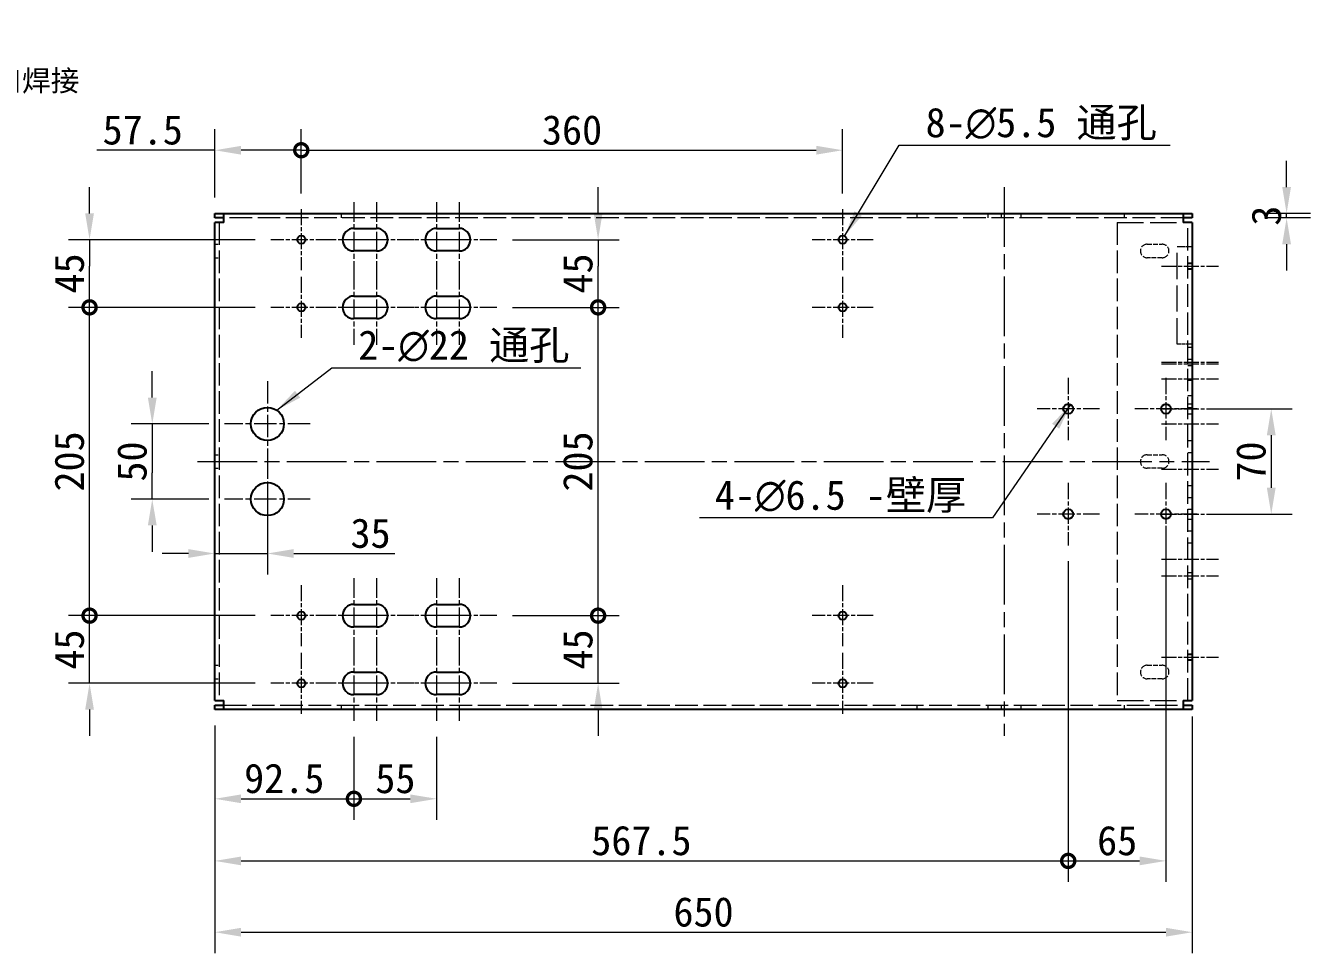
# Model space of a CAD drawing. Header units: millimetres. Extents: x 42 to 2902, y 38 to 2041.
# Drawn here: x 804 to 1660, y 849 to 1466 of the extents above; entities that cross this region are included whole.
import ezdxf

# ---------------------------------------------------------------- set-up
doc = ezdxf.new("R2010")
doc.units = ezdxf.units.MM
doc.header["$LTSCALE"] = 7
doc.linetypes.add('CHAIN', pattern=[0.3543, 0.2362, -0.0295, 0.0591, -0.0295])
doc.linetypes.add('DASHED', pattern=[0.2067, 0.1654, -0.0413])
for name, color, linetype, lineweight, true_color in [('中心标记 (ISO)', 1, 'CHAIN', 18, 0xff0000), ('中心线 (ISO)', 1, 'CHAIN', 18, 0xff0000), ('尺寸 (ISO)', 7, 'Continuous', 18, 0x008000), ('符号 (ISO)', 7, 'Continuous', 18, 0x008000), ('隐藏 (ISO)', 5, 'DASHED', 18, 0x0000ff)]:
    doc.layers.add(name, color=color, linetype=linetype, lineweight=lineweight, true_color=true_color)
doc.layers.add('可见 (ISO)', color=7, linetype='Continuous', lineweight=25)
doc.styles.add('最新国标', font='simfang.ttf')
doc.styles.add('注释文本 (ISO)', font='simfang.ttf')
doc.dimstyles.new('默认 (GB)', dxfattribs={"dimscale": 7, "dimtxt": 2.8, "dimasz": 2.5, "dimexe": 2, "dimexo": 1.5, "dimgap": 0.5, "dimtad": 1, "dimtoh": 1, "dimdsep": 46, "dimtxsty": '最新国标', "dimcen": 0.09, "dimdle": 10, "dimclrd": 256, "dimclre": 256, "dimclrt": 256, "dimaunit": 1, "dimadec": 3, "dimazin": 2, "dimtfac": 0.535714, "dimtmove": 0, "dimatfit": 3, "dimfxl": 0, "dimtolj": 1, "dimtzin": 0, "dimlwd": -1, "dimlwe": -1, "dimarcsym": 0})
doc.dimstyles.new('默认 (GB)$7', dxfattribs={"dimscale": 7, "dimtxt": 2.8, "dimasz": 2.5, "dimexe": 2, "dimexo": 1.5, "dimgap": 0.5, "dimtad": 1, "dimtoh": 1, "dimdsep": 46, "dimtxsty": '最新国标', "dimcen": 0.09, "dimdle": 10, "dimclrd": 256, "dimclre": 256, "dimclrt": 256, "dimaunit": 1, "dimadec": 3, "dimazin": 2, "dimtfac": 0.535714, "dimtmove": 0, "dimatfit": 3, "dimfxl": 0, "dimtolj": 1, "dimtzin": 0, "dimlwd": -1, "dimlwe": -1, "dimarcsym": 0})

# ---------------------------------------------------------------- blocks, each defined once
blk = doc.blocks.new('*D33')
at = {"layer": 'Defpoints', "color": 0, "transparency": 16777216}
for p in [(936.56, 1201.42), (888.48, 1151.42), (936.56, 1151.42)]:
    blk.add_point(p, dxfattribs=at)
at = {"layer": '尺寸 (ISO)', "color": 116, "true_color": 0x00803f, "transparency": 16777216}
for p, q in [((888.48, 1218.92), (888.48, 1236.42)), ((926.06, 1201.42), (874.48, 1201.42)), ((888.48, 1201.42), (888.48, 1183.92)), ((888.48, 1183.92), (888.48, 1168.92)), ((888.48, 1151.42), (888.48, 1168.92)), ((926.06, 1151.42), (874.48, 1151.42)), ((888.48, 1133.92), (888.48, 1116.42))]:
    blk.add_line(p, q, dxfattribs=at)
for points in [[(885.57, 1218.92), (891.4, 1218.92), (888.48, 1201.42)], [(885.57, 1133.92), (891.4, 1133.92), (888.48, 1151.42)]]:
    blk.add_solid(points, dxfattribs=at)
at = {"layer": '尺寸 (ISO)', "transparency": 16777216, "insert": (875.07, 1176.42), "char_height": 19.6, "attachment_point": 5, "rotation": 90, "style": '最新国标'}
blk.add_mtext('\\A1;50', dxfattribs=at)
blk = doc.blocks.new('_DotSmall')
at = {"color": 0, "linetype": 'ByBlock', "const_width": 0.5}
blk.add_lwpolyline([(-0.0625, 0, 1), (0.0625, 0, 1)], format="xyb", close=True, dxfattribs=at)
blk = doc.blocks.new('*D34')
at = {"layer": 'Defpoints', "color": 0, "transparency": 16777216}
for p in [(846.79, 1073.92), (967.31, 1073.92), (967.31, 1028.92)]:
    blk.add_point(p, dxfattribs=at)
at = {"layer": '尺寸 (ISO)', "color": 116, "true_color": 0x00803f, "transparency": 16777216}
for p, q in [((956.81, 1073.92), (832.79, 1073.92)), ((846.79, 1046.42), (846.79, 1073.92)), ((846.79, 1028.92), (846.79, 1046.42)), ((956.81, 1028.92), (832.79, 1028.92)), ((846.79, 1011.42), (846.79, 993.92))]:
    blk.add_line(p, q, dxfattribs=at)
blk.add_solid([(843.87, 1011.42), (849.71, 1011.42), (846.79, 1028.92)], dxfattribs=at)
at = {"layer": '尺寸 (ISO)', "color": 116, "true_color": 0x00803f, "transparency": 16777216, "xscale": 17.5, "yscale": 17.5, "zscale": 17.5, "rotation": 270}
blk.add_blockref('_DotSmall', (846.79, 1073.92), dxfattribs=at)
at = {"layer": '尺寸 (ISO)', "transparency": 16777216, "insert": (833.38, 1051.35), "char_height": 19.6, "attachment_point": 5, "rotation": 90, "style": '最新国标'}
blk.add_mtext('\\A1;45', dxfattribs=at)
blk = doc.blocks.new('*D35')
at = {"layer": 'Defpoints', "color": 0, "transparency": 16777216}
for p in [(846.79, 1323.92), (967.31, 1323.92), (967.31, 1278.92)]:
    blk.add_point(p, dxfattribs=at)
at = {"layer": '尺寸 (ISO)', "color": 116, "true_color": 0x00803f, "transparency": 16777216}
for p, q in [((846.79, 1341.42), (846.79, 1358.92)), ((956.81, 1323.92), (832.79, 1323.92)), ((846.79, 1323.92), (846.79, 1306.42)), ((846.79, 1278.92), (846.79, 1306.42)), ((956.81, 1278.92), (832.79, 1278.92))]:
    blk.add_line(p, q, dxfattribs=at)
blk.add_solid([(843.87, 1341.42), (849.71, 1341.42), (846.79, 1323.92)], dxfattribs=at)
at = {"layer": '尺寸 (ISO)', "color": 116, "true_color": 0x00803f, "transparency": 16777216, "xscale": 17.5, "yscale": 17.5, "zscale": 17.5, "rotation": 90}
blk.add_blockref('_DotSmall', (846.79, 1278.92), dxfattribs=at)
at = {"layer": '尺寸 (ISO)', "transparency": 16777216, "insert": (833.38, 1301.49), "char_height": 19.6, "attachment_point": 5, "rotation": 90, "style": '最新国标'}
blk.add_mtext('\\A1;45', dxfattribs=at)
blk = doc.blocks.new('*D36')
at = {"layer": 'Defpoints', "color": 0, "transparency": 16777216}
for p in [(846.79, 1278.92), (967.31, 1278.92), (967.31, 1073.92)]:
    blk.add_point(p, dxfattribs=at)
at = {"layer": '尺寸 (ISO)', "color": 116, "true_color": 0x00803f, "transparency": 16777216}
for p, q in [((956.81, 1278.92), (832.79, 1278.92)), ((846.79, 1073.92), (846.79, 1278.92)), ((956.81, 1073.92), (832.79, 1073.92))]:
    blk.add_line(p, q, dxfattribs=at)
at = {"layer": '尺寸 (ISO)', "color": 116, "true_color": 0x00803f, "transparency": 16777216, "xscale": 17.5, "yscale": 17.5, "zscale": 17.5}
for p, rotation in [((846.79, 1278.92), 90), ((846.79, 1073.92), 270)]:
    blk.add_blockref('_DotSmall', p, dxfattribs=dict(at, rotation=rotation))
at = {"layer": '尺寸 (ISO)', "transparency": 16777216, "insert": (833.38, 1176.49), "char_height": 19.6, "attachment_point": 5, "rotation": 90, "style": '最新国标'}
blk.add_mtext('\\A1;205', dxfattribs=at)
blk = doc.blocks.new('*D37')
at = {"layer": 'Defpoints', "color": 0, "transparency": 16777216}
for p in [(1583.31, 1211.42), (1583.31, 1141.42), (1632.56, 1141.42)]:
    blk.add_point(p, dxfattribs=at)
at = {"layer": '尺寸 (ISO)', "color": 116, "true_color": 0x00803f, "transparency": 16777216}
for p, q in [((1593.81, 1211.42), (1646.56, 1211.42)), ((1632.56, 1193.92), (1632.56, 1158.92)), ((1593.81, 1141.42), (1646.56, 1141.42))]:
    blk.add_line(p, q, dxfattribs=at)
for points in [[(1629.64, 1193.92), (1635.48, 1193.92), (1632.56, 1211.42)], [(1629.64, 1158.92), (1635.48, 1158.92), (1632.56, 1141.42)]]:
    blk.add_solid(points, dxfattribs=at)
at = {"layer": '尺寸 (ISO)', "transparency": 16777216, "insert": (1619.15, 1176.42), "char_height": 19.6, "attachment_point": 5, "rotation": 90, "style": '最新国标'}
blk.add_mtext('\\A1;70', dxfattribs=at)
blk = doc.blocks.new('*D38')
at = {"layer": 'Defpoints', "color": 0, "transparency": 16777216}
for p in [(987.56, 1383.4), (987.56, 1344.17), (930.06, 1341.42)]:
    blk.add_point(p, dxfattribs=at)
at = {"layer": '尺寸 (ISO)', "color": 116, "true_color": 0x00803f, "transparency": 16777216}
for p, q in [((930.06, 1351.92), (930.06, 1397.4)), ((987.56, 1354.67), (987.56, 1397.4)), ((930.06, 1383.4), (851.69, 1383.4)), ((987.56, 1383.4), (947.56, 1383.4))]:
    blk.add_line(p, q, dxfattribs=at)
blk.add_solid([(947.56, 1386.32), (947.56, 1380.48), (930.06, 1383.4)], dxfattribs=at)
at = {"layer": '尺寸 (ISO)', "color": 116, "true_color": 0x00803f, "transparency": 16777216, "xscale": 17.5, "yscale": 17.5, "zscale": 17.5}
blk.add_blockref('_DotSmall', (987.56, 1383.4), dxfattribs=at)
at = {"layer": '尺寸 (ISO)', "transparency": 16777216, "insert": (882.12, 1396.87), "char_height": 19.6, "attachment_point": 5, "style": '最新国标'}
blk.add_mtext('\\A1;57.5', dxfattribs=at)
blk = doc.blocks.new('*D39')
at = {"layer": 'Defpoints', "color": 0, "transparency": 16777216}
for p in [(1347.56, 1383.4), (987.56, 1344.17), (1347.56, 1344.17)]:
    blk.add_point(p, dxfattribs=at)
at = {"layer": '尺寸 (ISO)', "color": 116, "true_color": 0x00803f, "transparency": 16777216}
for p, q in [((987.56, 1354.67), (987.56, 1397.4)), ((1347.56, 1354.67), (1347.56, 1397.4)), ((987.56, 1383.4), (1330.06, 1383.4))]:
    blk.add_line(p, q, dxfattribs=at)
blk.add_solid([(1330.06, 1386.32), (1330.06, 1380.48), (1347.56, 1383.4)], dxfattribs=at)
at = {"layer": '尺寸 (ISO)', "color": 116, "true_color": 0x00803f, "transparency": 16777216, "xscale": 17.5, "yscale": 17.5, "zscale": 17.5, "rotation": 180}
blk.add_blockref('_DotSmall', (987.56, 1383.4), dxfattribs=at)
at = {"layer": '尺寸 (ISO)', "transparency": 16777216, "insert": (1167.63, 1396.81), "char_height": 19.6, "attachment_point": 5, "style": '最新国标'}
blk.add_mtext('\\A1;360', dxfattribs=at)
blk = doc.blocks.new('*D40')
at = {"layer": 'Defpoints', "color": 0, "transparency": 16777216}
for p in [(930.06, 1245.53), (965.06, 1172.92), (965.06, 1115.25)]:
    blk.add_point(p, dxfattribs=at)
at = {"layer": '尺寸 (ISO)', "color": 116, "true_color": 0x00803f, "transparency": 16777216}
for p, q in [((965.06, 1162.42), (965.06, 1101.25)), ((912.56, 1115.25), (895.06, 1115.25)), ((930.06, 1115.25), (965.06, 1115.25)), ((982.56, 1115.25), (1049.73, 1115.25))]:
    blk.add_line(p, q, dxfattribs=at)
for points in [[(912.56, 1118.17), (912.56, 1112.33), (930.06, 1115.25)], [(982.56, 1118.17), (982.56, 1112.33), (965.06, 1115.25)]]:
    blk.add_solid(points, dxfattribs=at)
at = {"layer": '尺寸 (ISO)', "transparency": 16777216, "insert": (1033.63, 1128.66), "char_height": 19.6, "attachment_point": 5, "style": '最新国标'}
blk.add_mtext('\\A1;35', dxfattribs=at)
blk = doc.blocks.new('*D41')
at = {"layer": 'Defpoints', "color": 0, "transparency": 16777216}
for p in [(1117.56, 1073.92), (1184.95, 1073.92), (1117.56, 1028.92)]:
    blk.add_point(p, dxfattribs=at)
at = {"layer": '尺寸 (ISO)', "color": 116, "true_color": 0x00803f, "transparency": 16777216}
for p, q in [((1128.06, 1073.92), (1198.95, 1073.92)), ((1184.95, 1046.42), (1184.95, 1073.92)), ((1184.95, 1028.92), (1184.95, 1046.42)), ((1128.06, 1028.92), (1198.95, 1028.92)), ((1184.95, 1011.42), (1184.95, 993.92))]:
    blk.add_line(p, q, dxfattribs=at)
blk.add_solid([(1182.03, 1011.42), (1187.87, 1011.42), (1184.95, 1028.92)], dxfattribs=at)
at = {"layer": '尺寸 (ISO)', "color": 116, "true_color": 0x00803f, "transparency": 16777216, "xscale": 17.5, "yscale": 17.5, "zscale": 17.5, "rotation": 270}
blk.add_blockref('_DotSmall', (1184.95, 1073.92), dxfattribs=at)
at = {"layer": '尺寸 (ISO)', "transparency": 16777216, "insert": (1171.54, 1051.42), "char_height": 19.6, "attachment_point": 5, "rotation": 90, "style": '最新国标'}
blk.add_mtext('\\A1;45', dxfattribs=at)
blk = doc.blocks.new('*D42')
at = {"layer": 'Defpoints', "color": 0, "transparency": 16777216}
for p in [(1117.56, 1323.92), (1184.95, 1323.92), (1117.56, 1278.92)]:
    blk.add_point(p, dxfattribs=at)
at = {"layer": '尺寸 (ISO)', "color": 116, "true_color": 0x00803f, "transparency": 16777216}
for p, q in [((1184.95, 1341.42), (1184.95, 1358.92)), ((1128.06, 1323.92), (1198.95, 1323.92)), ((1184.95, 1323.92), (1184.95, 1306.42)), ((1184.95, 1278.92), (1184.95, 1306.42)), ((1128.06, 1278.92), (1198.95, 1278.92))]:
    blk.add_line(p, q, dxfattribs=at)
blk.add_solid([(1182.03, 1341.42), (1187.87, 1341.42), (1184.95, 1323.92)], dxfattribs=at)
at = {"layer": '尺寸 (ISO)', "color": 116, "true_color": 0x00803f, "transparency": 16777216, "xscale": 17.5, "yscale": 17.5, "zscale": 17.5, "rotation": 90}
blk.add_blockref('_DotSmall', (1184.95, 1278.92), dxfattribs=at)
at = {"layer": '尺寸 (ISO)', "transparency": 16777216, "insert": (1171.54, 1301.42), "char_height": 19.6, "attachment_point": 5, "rotation": 90, "style": '最新国标'}
blk.add_mtext('\\A1;45', dxfattribs=at)
blk = doc.blocks.new('*D43')
at = {"layer": 'Defpoints', "color": 0, "transparency": 16777216}
for p in [(1117.56, 1278.92), (1184.95, 1278.92), (1117.56, 1073.92)]:
    blk.add_point(p, dxfattribs=at)
at = {"layer": '尺寸 (ISO)', "color": 116, "true_color": 0x00803f, "transparency": 16777216}
for p, q in [((1128.06, 1278.92), (1198.95, 1278.92)), ((1184.95, 1073.92), (1184.95, 1278.92)), ((1128.06, 1073.92), (1198.95, 1073.92))]:
    blk.add_line(p, q, dxfattribs=at)
at = {"layer": '尺寸 (ISO)', "color": 116, "true_color": 0x00803f, "transparency": 16777216, "xscale": 17.5, "yscale": 17.5, "zscale": 17.5}
for p, rotation in [((1184.95, 1278.92), 90), ((1184.95, 1073.92), 270)]:
    blk.add_blockref('_DotSmall', p, dxfattribs=dict(at, rotation=rotation))
at = {"layer": '尺寸 (ISO)', "transparency": 16777216, "insert": (1171.54, 1176.42), "char_height": 19.6, "attachment_point": 5, "rotation": 90, "style": '最新国标'}
blk.add_mtext('\\A1;205', dxfattribs=at)
blk = doc.blocks.new('*D44')
at = {"layer": 'Defpoints', "color": 0, "transparency": 16777216}
for p in [(930.06, 1011.42), (1022.56, 1003.92), (1022.56, 952.14)]:
    blk.add_point(p, dxfattribs=at)
at = {"layer": '尺寸 (ISO)', "color": 116, "true_color": 0x00803f, "transparency": 16777216}
for p, q in [((930.06, 1000.92), (930.06, 938.14)), ((1022.56, 993.42), (1022.56, 938.14)), ((947.56, 952.14), (1022.56, 952.14))]:
    blk.add_line(p, q, dxfattribs=at)
blk.add_solid([(947.56, 955.05), (947.56, 949.22), (930.06, 952.14)], dxfattribs=at)
at = {"layer": '尺寸 (ISO)', "color": 116, "true_color": 0x00803f, "transparency": 16777216, "xscale": 17.5, "yscale": 17.5, "zscale": 17.5}
blk.add_blockref('_DotSmall', (1022.56, 952.14), dxfattribs=at)
at = {"layer": '尺寸 (ISO)', "transparency": 16777216, "insert": (976.24, 965.6), "char_height": 19.6, "attachment_point": 5, "style": '最新国标'}
blk.add_mtext('\\A1;92.5', dxfattribs=at)
blk = doc.blocks.new('*D45')
at = {"layer": 'Defpoints', "color": 0, "transparency": 16777216}
for p in [(1022.56, 1003.92), (1077.56, 1003.92), (1077.56, 952.14)]:
    blk.add_point(p, dxfattribs=at)
at = {"layer": '尺寸 (ISO)', "color": 116, "true_color": 0x00803f, "transparency": 16777216}
for p, q in [((1022.56, 993.42), (1022.56, 938.14)), ((1077.56, 993.42), (1077.56, 938.14)), ((1022.56, 952.14), (1060.06, 952.14))]:
    blk.add_line(p, q, dxfattribs=at)
blk.add_solid([(1060.06, 955.05), (1060.06, 949.22), (1077.56, 952.14)], dxfattribs=at)
at = {"layer": '尺寸 (ISO)', "color": 116, "true_color": 0x00803f, "transparency": 16777216, "xscale": 17.5, "yscale": 17.5, "zscale": 17.5, "rotation": 180}
blk.add_blockref('_DotSmall', (1022.56, 952.14), dxfattribs=at)
at = {"layer": '尺寸 (ISO)', "transparency": 16777216, "insert": (1050.13, 965.55), "char_height": 19.6, "attachment_point": 5, "style": '最新国标'}
blk.add_mtext('\\A1;55', dxfattribs=at)
blk = doc.blocks.new('*D46')
at = {"layer": 'Defpoints', "color": 0, "transparency": 16777216}
for p in [(1497.56, 1120.67), (930.06, 1011.42), (1497.56, 910.84)]:
    blk.add_point(p, dxfattribs=at)
at = {"layer": '尺寸 (ISO)', "color": 116, "true_color": 0x00803f, "transparency": 16777216}
for p, q in [((1497.56, 1110.17), (1497.56, 896.84)), ((930.06, 1000.92), (930.06, 896.84)), ((947.56, 910.84), (1497.56, 910.84))]:
    blk.add_line(p, q, dxfattribs=at)
blk.add_solid([(947.56, 913.75), (947.56, 907.92), (930.06, 910.84)], dxfattribs=at)
at = {"layer": '尺寸 (ISO)', "color": 116, "true_color": 0x00803f, "transparency": 16777216, "xscale": 17.5, "yscale": 17.5, "zscale": 17.5}
blk.add_blockref('_DotSmall', (1497.56, 910.84), dxfattribs=at)
at = {"layer": '尺寸 (ISO)', "transparency": 16777216, "insert": (1213.74, 924.3), "char_height": 19.6, "attachment_point": 5, "style": '最新国标'}
blk.add_mtext('\\A1;567.5', dxfattribs=at)
blk = doc.blocks.new('*D47')
at = {"layer": 'Defpoints', "color": 0, "transparency": 16777216}
for p in [(1562.56, 1141.42), (1497.56, 1120.67), (1562.56, 910.84)]:
    blk.add_point(p, dxfattribs=at)
at = {"layer": '尺寸 (ISO)', "color": 116, "true_color": 0x00803f, "transparency": 16777216}
for p, q in [((1562.56, 1130.92), (1562.56, 896.84)), ((1497.56, 1110.17), (1497.56, 896.84)), ((1497.56, 910.84), (1545.06, 910.84))]:
    blk.add_line(p, q, dxfattribs=at)
blk.add_solid([(1545.06, 913.75), (1545.06, 907.92), (1562.56, 910.84)], dxfattribs=at)
at = {"layer": '尺寸 (ISO)', "color": 116, "true_color": 0x00803f, "transparency": 16777216, "xscale": 17.5, "yscale": 17.5, "zscale": 17.5, "rotation": 180}
blk.add_blockref('_DotSmall', (1497.56, 910.84), dxfattribs=at)
at = {"layer": '尺寸 (ISO)', "transparency": 16777216, "insert": (1530.13, 924.25), "char_height": 19.6, "attachment_point": 5, "style": '最新国标'}
blk.add_mtext('\\A1;65', dxfattribs=at)
blk = doc.blocks.new('*D48')
at = {"layer": 'Defpoints', "color": 0, "transparency": 16777216}
for p in [(930.06, 1011.42), (1580.06, 1017.42), (1580.06, 863.42)]:
    blk.add_point(p, dxfattribs=at)
at = {"layer": '尺寸 (ISO)', "color": 116, "true_color": 0x00803f, "transparency": 16777216}
for p, q in [((1580.06, 1006.92), (1580.06, 849.42)), ((930.06, 1000.92), (930.06, 849.42)), ((947.56, 863.42), (1562.56, 863.42))]:
    blk.add_line(p, q, dxfattribs=at)
for points in [[(947.56, 866.34), (947.56, 860.5), (930.06, 863.42)], [(1562.56, 866.34), (1562.56, 860.5), (1580.06, 863.42)]]:
    blk.add_solid(points, dxfattribs=at)
at = {"layer": '尺寸 (ISO)', "transparency": 16777216, "insert": (1255.06, 876.83), "char_height": 19.6, "attachment_point": 5, "style": '最新国标'}
blk.add_mtext('\\A1;650', dxfattribs=at)
blk = doc.blocks.new('*D88')
at = {"layer": 'Defpoints', "color": 0, "transparency": 16777216}
for p in [(1642.78, 1341.42), (1669.27, 1341.42), (1669.27, 1338.42)]:
    blk.add_point(p, dxfattribs=at)
at = {"layer": '尺寸 (ISO)', "color": 116, "true_color": 0x00803f, "transparency": 16777216}
for p, q in [((1642.78, 1358.92), (1642.78, 1376.42)), ((1658.77, 1341.42), (1628.78, 1341.42)), ((1658.77, 1338.42), (1628.78, 1338.42)), ((1642.78, 1338.42), (1642.78, 1341.42)), ((1642.78, 1320.92), (1642.78, 1303.42))]:
    blk.add_line(p, q, dxfattribs=at)
for points in [[(1639.87, 1358.92), (1645.7, 1358.92), (1642.78, 1341.42)], [(1639.87, 1320.92), (1645.7, 1320.92), (1642.78, 1338.42)]]:
    blk.add_solid(points, dxfattribs=at)
at = {"layer": '尺寸 (ISO)', "transparency": 16777216, "insert": (1629.37, 1339.92), "char_height": 19.6, "attachment_point": 5, "rotation": 90, "style": '最新国标'}
blk.add_mtext('\\A1;3', dxfattribs=at)
blk = doc.blocks.new('焊接符号标识符1')
at = {"layer": '符号 (ISO)'}
for p, q in [((100.3, 205.46), (96.3, 209.46)), ((96.3, 209.46), (96.3, 205.46)), ((96.3, 205.46), (100.3, 205.46)), ((106.3, 204.41), (108.3, 206.41)), ((78.48, 192.94), (90.3, 204.41)), ((90.3, 204.41), (106.3, 204.41)), ((106.3, 204.41), (108.3, 202.41)), ((78.13, 193.3), (76.68, 191.2)), ((78.82, 192.58), (78.13, 193.3)), ((78.48, 192.94), (76.68, 191.2)), ((76.68, 191.2), (78.82, 192.58))]:
    blk.add_line(p, q, dxfattribs=at)
at = {"layer": '符号 (ISO)', "linetype": 'DASHED', "ltscale": 12.901145}
blk.add_line((90.3, 205.46), (106.3, 205.46), dxfattribs=at)
at = {"layer": '符号 (ISO)', "flags": 128}
blk.add_lwpolyline([(78.13, 193.3), (76.68, 191.2), (78.82, 192.58), (78.13, 193.3)], dxfattribs=at)
at = {"layer": '符号 (ISO)'}
blk.add_solid([(78.13, 193.3), (76.68, 191.2), (78.82, 192.58), (78.13, 193.3)], dxfattribs=at)
at = {"layer": '符号 (ISO)', "insert": (109.09, 203.01), "char_height": 2, "attachment_point": 7, "style": '注释文本 (ISO)'}
blk.add_mtext('缺口焊接', dxfattribs=at)

msp = doc.modelspace()

# ---------------------------------------------------------------- linework, layer by layer
at = {"layer": '中心标记 (ISO)', "ltscale": 6.429029}
for p, q in [((987.5593, 1344.1697), (987.5593, 1303.6697)), ((1347.5593, 1344.1697), (1347.5593, 1303.6697)), ((1007.8093, 1323.9197), (967.3093, 1323.9197)), ((1367.8093, 1323.9197), (1327.3093, 1323.9197)), ((987.5593, 1299.1697), (987.5593, 1258.6697)), ((1347.5593, 1299.1697), (1347.5593, 1258.6697)), ((1007.8093, 1278.9197), (967.3093, 1278.9197)), ((1367.8093, 1278.9197), (1327.3093, 1278.9197)), ((987.5593, 1094.1697), (987.5593, 1053.6697)), ((1347.5593, 1094.1697), (1347.5593, 1053.6697)), ((1007.8093, 1073.9197), (967.3093, 1073.9197)), ((1367.8093, 1073.9197), (1327.3093, 1073.9197)), ((987.5593, 1049.1697), (987.5593, 1008.6697)), ((1347.5593, 1049.1697), (1347.5593, 1008.6697)), ((1007.8093, 1028.9197), (967.3093, 1028.9197)), ((1367.8093, 1028.9197), (1327.3093, 1028.9197))]:
    msp.add_line(p, q, dxfattribs=at)
at = {"layer": '中心标记 (ISO)', "ltscale": 7.937096}
for p, q in [((1022.5593, 1348.9197), (1022.5593, 1298.9197)), ((1037.5593, 1348.9197), (1037.5593, 1298.9197)), ((1077.5593, 1348.9197), (1077.5593, 1298.9197)), ((1092.5593, 1348.9197), (1092.5593, 1298.9197)), ((1022.5593, 1303.9197), (1022.5593, 1253.9197)), ((1037.5593, 1303.9197), (1037.5593, 1253.9197)), ((1077.5593, 1303.9197), (1077.5593, 1253.9197)), ((1092.5593, 1303.9197), (1092.5593, 1253.9197)), ((1022.5593, 1098.9197), (1022.5593, 1048.9197)), ((1037.5593, 1098.9197), (1037.5593, 1048.9197)), ((1077.5593, 1098.9197), (1077.5593, 1048.9197)), ((1092.5593, 1098.9197), (1092.5593, 1048.9197)), ((1022.5593, 1053.9197), (1022.5593, 1003.9197)), ((1037.5593, 1053.9197), (1037.5593, 1003.9197)), ((1077.5593, 1053.9197), (1077.5593, 1003.9197)), ((1092.5593, 1053.9197), (1092.5593, 1003.9197))]:
    msp.add_line(p, q, dxfattribs=at)
at = {"layer": '中心标记 (ISO)', "ltscale": 6.746516}
for p, q in [((1040.0593, 1323.9197), (997.5593, 1323.9197)), ((1062.5593, 1323.9197), (1020.0593, 1323.9197)), ((1095.0593, 1323.9197), (1052.5593, 1323.9197)), ((1117.5593, 1323.9197), (1075.0593, 1323.9197)), ((1040.0593, 1278.9197), (997.5593, 1278.9197)), ((1062.5593, 1278.9197), (1020.0593, 1278.9197)), ((1095.0593, 1278.9197), (1052.5593, 1278.9197)), ((1117.5593, 1278.9197), (1075.0593, 1278.9197)), ((1040.0593, 1073.9197), (997.5593, 1073.9197)), ((1062.5593, 1073.9197), (1020.0593, 1073.9197)), ((1095.0593, 1073.9197), (1052.5593, 1073.9197)), ((1117.5593, 1073.9197), (1075.0593, 1073.9197)), ((1040.0593, 1028.9197), (997.5593, 1028.9197)), ((1062.5593, 1028.9197), (1020.0593, 1028.9197)), ((1095.0593, 1028.9197), (1052.5593, 1028.9197)), ((1117.5593, 1028.9197), (1075.0593, 1028.9197))]:
    msp.add_line(p, q, dxfattribs=at)
at = {"layer": '中心标记 (ISO)', "ltscale": 6.587772}
for p, q in [((1497.5593, 1232.1697), (1497.5593, 1190.6697)), ((1562.5593, 1232.1697), (1562.5593, 1190.6697)), ((1518.3093, 1211.4197), (1476.8093, 1211.4197)), ((1583.3093, 1211.4197), (1541.8093, 1211.4197)), ((1497.5593, 1162.1697), (1497.5593, 1120.6697)), ((1562.5593, 1162.1697), (1562.5593, 1120.6697)), ((1518.3093, 1141.4197), (1476.8093, 1141.4197)), ((1583.3093, 1141.4197), (1541.8093, 1141.4197))]:
    msp.add_line(p, q, dxfattribs=at)
at = {"layer": '中心标记 (ISO)', "ltscale": 9.048304}
for p, q in [((965.0593, 1229.9197), (965.0593, 1172.9197)), ((993.5593, 1201.4197), (936.5593, 1201.4197)), ((965.0593, 1179.9197), (965.0593, 1122.9197)), ((993.5593, 1151.4197), (936.5593, 1151.4197))]:
    msp.add_line(p, q, dxfattribs=at)
at = {"layer": '中心线 (ISO)', "ltscale": 23.990969}
for p, q in [((1455.0593, 1358.9197), (1455.0593, 993.9197)), ((918.5593, 1176.4197), (1591.5593, 1176.4197))]:
    msp.add_line(p, q, dxfattribs=at)
at = {"layer": '中心线 (ISO)', "ltscale": 6.032169}
for p, q in [((1559.5593, 1306.4197), (1597.5593, 1306.4197)), ((1559.5593, 1242.4197), (1597.5593, 1242.4197)), ((1559.5593, 1241.4197), (1597.5593, 1241.4197)), ((1559.5593, 1231.4197), (1597.5593, 1231.4197)), ((1559.5593, 1211.4197), (1597.5593, 1211.4197)), ((1559.5593, 1201.4197), (1597.5593, 1201.4197)), ((1559.5593, 1171.4197), (1597.5593, 1171.4197)), ((1559.5593, 1141.4197), (1597.5593, 1141.4197)), ((1559.5593, 1111.4197), (1597.5593, 1111.4197)), ((1559.5593, 1100.4197), (1597.5593, 1100.4197)), ((1559.5593, 1046.4197), (1597.5593, 1046.4197))]:
    msp.add_line(p, q, dxfattribs=at)
at = {"layer": '可见 (ISO)'}
for p, q in [((930.0593, 1341.4197), (936.0593, 1341.4197)), ((930.0593, 1338.4197), (930.0593, 1341.4197)), ((936.0593, 1338.4197), (930.0593, 1338.4197)), ((930.0593, 1017.4197), (930.0593, 1335.4197)), ((936.0593, 1335.4197), (930.0593, 1335.4197)), ((936.0593, 1341.4197), (1574.0593, 1341.4197)), ((936.0593, 1335.4197), (936.0593, 1341.4197)), ((1574.0593, 1341.4197), (1580.0593, 1341.4197)), ((1574.0593, 1341.4197), (1574.0593, 1335.4197)), ((1580.0593, 1338.4197), (1574.0593, 1338.4197)), ((1580.0593, 1335.4197), (1574.0593, 1335.4197)), ((1580.0593, 1341.4197), (1580.0593, 1338.4197)), ((1580.0593, 1335.4197), (1580.0593, 1017.4197)), ((1022.5593, 1331.4197), (1037.5593, 1331.4197)), ((1077.5593, 1331.4197), (1092.5593, 1331.4197)), ((1037.5593, 1316.4197), (1022.5593, 1316.4197)), ((1092.5593, 1316.4197), (1077.5593, 1316.4197)), ((1022.5593, 1286.4197), (1037.5593, 1286.4197)), ((1077.5593, 1286.4197), (1092.5593, 1286.4197)), ((1037.5593, 1271.4197), (1022.5593, 1271.4197)), ((1092.5593, 1271.4197), (1077.5593, 1271.4197)), ((1022.5593, 1081.4197), (1037.5593, 1081.4197)), ((1077.5593, 1081.4197), (1092.5593, 1081.4197)), ((1037.5593, 1066.4197), (1022.5593, 1066.4197)), ((1092.5593, 1066.4197), (1077.5593, 1066.4197)), ((1022.5593, 1036.4197), (1037.5593, 1036.4197)), ((1077.5593, 1036.4197), (1092.5593, 1036.4197)), ((1037.5593, 1021.4197), (1022.5593, 1021.4197)), ((1092.5593, 1021.4197), (1077.5593, 1021.4197)), ((930.0593, 1017.4197), (936.0593, 1017.4197)), ((930.0593, 1011.4197), (930.0593, 1014.4197)), ((930.0593, 1014.4197), (936.0593, 1014.4197)), ((936.0593, 1011.4197), (930.0593, 1011.4197)), ((936.0593, 1011.4197), (936.0593, 1017.4197)), ((1574.0593, 1011.4197), (936.0593, 1011.4197)), ((1574.0593, 1017.4197), (1574.0593, 1011.4197)), ((1574.0593, 1017.4197), (1580.0593, 1017.4197)), ((1574.0593, 1014.4197), (1580.0593, 1014.4197)), ((1580.0593, 1011.4197), (1574.0593, 1011.4197)), ((1580.0593, 1014.4197), (1580.0593, 1011.4197))]:
    msp.add_line(p, q, dxfattribs=at)
for centre, radius in [((987.5593, 1323.9197), 2.75), ((1347.5593, 1323.9197), 2.75), ((987.5593, 1278.9197), 2.75), ((1347.5593, 1278.9197), 2.75), ((965.0593, 1201.4197), 11), ((1497.5593, 1211.4197), 3.25), ((1562.5593, 1211.4197), 3.25), ((965.0593, 1151.4197), 11), ((1497.5593, 1141.4197), 3.25), ((1562.5593, 1141.4197), 3.25), ((987.5593, 1073.9197), 2.75), ((1347.5593, 1073.9197), 2.75), ((987.5593, 1028.9197), 2.75), ((1347.5593, 1028.9197), 2.75)]:
    msp.add_circle(centre, radius, dxfattribs=at)
for centre, start, end in [((1022.5593, 1323.9197), 90, 270), ((1037.5593, 1323.9197), 270, 90), ((1077.5593, 1323.9197), 90, 270), ((1092.5593, 1323.9197), 270, 90), ((1022.5593, 1278.9197), 90, 270), ((1037.5593, 1278.9197), 270, 90), ((1077.5593, 1278.9197), 90, 270), ((1092.5593, 1278.9197), 270, 90), ((1022.5593, 1073.9197), 90, 270), ((1037.5593, 1073.9197), 270, 90), ((1077.5593, 1073.9197), 90, 270), ((1092.5593, 1073.9197), 270, 90), ((1022.5593, 1028.9197), 90, 270), ((1037.5593, 1028.9197), 270, 90), ((1077.5593, 1028.9197), 90, 270), ((1092.5593, 1028.9197), 270, 90)]:
    msp.add_arc(centre, 7.5, start, end, dxfattribs=at)
at = {"layer": '隐藏 (ISO)', "ltscale": 12.928248}
for p, q in [((933.0593, 1335.4197), (933.0593, 1017.4197)), ((1530.0593, 1335.4197), (1530.0593, 1017.4197)), ((1577.0593, 1017.4197), (1577.0593, 1335.4197))]:
    msp.add_line(p, q, dxfattribs=at)
at = {"layer": '隐藏 (ISO)', "ltscale": 12.968904}
for p, q in [((1574.0593, 1338.4197), (936.0593, 1338.4197)), ((936.0593, 1014.4197), (1574.0593, 1014.4197))]:
    msp.add_line(p, q, dxfattribs=at)
at = {"layer": '隐藏 (ISO)', "ltscale": 0.816199}
for p, q in [((1014.0593, 1341.4197), (1014.0593, 1338.4197)), ((1397.0593, 1338.4197), (1397.0593, 1341.4197)), ((1444.0593, 1341.4197), (1444.0593, 1338.4197)), ((1453.0593, 1341.4197), (1453.0593, 1338.4197)), ((1466.0593, 1341.4197), (1466.0593, 1338.4197)), ((1535.0593, 1338.4197), (1535.0593, 1341.4197)), ((930.0593, 1320.9197), (933.0593, 1320.9197)), ((1577.0593, 1319.4197), (1580.0593, 1319.4197)), ((930.0593, 1311.9197), (933.0593, 1311.9197)), ((1580.0593, 1308.4197), (1577.0593, 1308.4197)), ((1577.0593, 1308.0407), (1580.0593, 1308.0407)), ((1577.0593, 1304.7987), (1580.0593, 1304.7987)), ((1577.0593, 1304.4197), (1580.0593, 1304.4197)), ((1580.0593, 1254.4197), (1577.0593, 1254.4197)), ((1577.0593, 1252.4197), (1580.0593, 1252.4197)), ((1577.0593, 1244.5197), (1580.0593, 1244.5197)), ((1577.0593, 1242.4197), (1580.0593, 1242.4197)), ((1577.0593, 1240.3197), (1580.0593, 1240.3197)), ((1577.0593, 1230.4197), (1580.0593, 1230.4197)), ((1577.0593, 1220.4197), (1580.0593, 1220.4197)), ((1577.0593, 1214.6697), (1580.0593, 1214.6697)), ((1577.0593, 1212.4197), (1580.0593, 1212.4197)), ((1577.0593, 1208.1697), (1580.0593, 1208.1697)), ((1577.0593, 1190.4197), (1580.0593, 1190.4197)), ((930.0593, 1180.9197), (933.0593, 1180.9197)), ((1577.0593, 1182.4197), (1580.0593, 1182.4197)), ((930.0593, 1171.9197), (933.0593, 1171.9197)), ((1577.0593, 1160.4197), (1580.0593, 1160.4197)), ((1577.0593, 1152.4197), (1580.0593, 1152.4197)), ((1577.0593, 1144.6697), (1580.0593, 1144.6697)), ((1577.0593, 1138.1697), (1580.0593, 1138.1697)), ((1577.0593, 1130.4197), (1580.0593, 1130.4197)), ((1577.0593, 1122.4197), (1580.0593, 1122.4197)), ((1577.0593, 1102.5197), (1580.0593, 1102.5197)), ((1577.0593, 1100.4197), (1580.0593, 1100.4197)), ((1577.0593, 1098.3197), (1580.0593, 1098.3197)), ((1580.0593, 1048.4197), (1577.0593, 1048.4197)), ((1577.0593, 1048.0407), (1580.0593, 1048.0407)), ((1577.0593, 1044.7987), (1580.0593, 1044.7987)), ((1577.0593, 1044.4197), (1580.0593, 1044.4197)), ((930.0593, 1040.9197), (933.0593, 1040.9197)), ((930.0593, 1031.9197), (933.0593, 1031.9197)), ((1014.0593, 1014.4197), (1014.0593, 1011.4197)), ((1397.0593, 1011.4197), (1397.0593, 1014.4197)), ((1444.0593, 1014.4197), (1444.0593, 1011.4197)), ((1453.0593, 1014.4197), (1453.0593, 1011.4197)), ((1466.0593, 1014.4197), (1466.0593, 1011.4197)), ((1535.0593, 1011.4197), (1535.0593, 1014.4197))]:
    msp.add_line(p, q, dxfattribs=at)
at = {"layer": '隐藏 (ISO)', "ltscale": 15.204921}
for p, q in [((1530.0593, 1335.4197), (1574.0593, 1335.4197)), ((1530.0593, 1017.4197), (1574.0593, 1017.4197))]:
    msp.add_line(p, q, dxfattribs=at)
at = {"layer": '隐藏 (ISO)', "ltscale": 2.720895}
for p, q in [((1550.0593, 1320.9197), (1560.0593, 1320.9197)), ((1560.0593, 1311.9197), (1550.0593, 1311.9197)), ((1550.0593, 1180.9197), (1560.0593, 1180.9197)), ((1560.0593, 1171.9197), (1550.0593, 1171.9197)), ((1550.0593, 1040.9197), (1560.0593, 1040.9197)), ((1560.0593, 1031.9197), (1550.0593, 1031.9197))]:
    msp.add_line(p, q, dxfattribs=at)
at = {"layer": '隐藏 (ISO)', "ltscale": 1.088298}
for p, q in [((1570.0593, 1319.4197), (1574.0593, 1319.4197)), ((1574.0593, 1254.4197), (1570.0593, 1254.4197))]:
    msp.add_line(p, q, dxfattribs=at)
at = {"layer": '隐藏 (ISO)', "ltscale": 14.974544}
msp.add_line((1570.0593, 1254.4197), (1570.0593, 1319.4197), dxfattribs=at)
at = {"layer": '隐藏 (ISO)', "ltscale": 1.282139}
for p, q in [((1574.0593, 1319.4197), (1577.0593, 1319.4197)), ((1577.0593, 1254.4197), (1574.0593, 1254.4197))]:
    msp.add_line(p, q, dxfattribs=at)
at = {"layer": '隐藏 (ISO)', "ltscale": 3.846616}
for centre, start, end in [((1550.0593, 1316.4197), 90, 270), ((1560.0593, 1316.4197), 270, 90), ((1550.0593, 1176.4197), 90, 270), ((1560.0593, 1176.4197), 270, 90), ((1550.0593, 1036.4197), 90, 270), ((1560.0593, 1036.4197), 270, 90)]:
    msp.add_arc(centre, 4.5, start, end, dxfattribs=at)

# ---------------------------------------------------------------- block references
at = {"layer": '符号 (ISO)', "xscale": 7, "yscale": 7, "zscale": 7}
msp.add_blockref('焊接符号标识符1', (0, 0), dxfattribs=at)

# ---------------------------------------------------------------- texts
at = {"layer": '符号 (ISO)', "char_height": 19.6, "line_spacing_factor": 0.49, "style": '最新国标'}
for s, insert, width, attachment_point in [('8-\\fAIGDT|b0|i0;{\\H19.6000;n}\\fFangSong|b0|i0;{\\H19.6000;5.5 通孔}', (1402.701, 1389.9415), 170.365099, 7), ('2-\\fAIGDT|b0|i0;{\\H19.6000;n}\\fFangSong|b0|i0;{\\H19.6000;22 通孔}', (1025.4451, 1241.9052), 155.547039, 7), ('4-\\fAIGDT|b0|i0;{\\H19.6000;n}\\fFangSong|b0|i0;{\\H19.6000;6.5 -壁厚}', (1429.7101, 1142.2263), 185.18316, 9)]:
    msp.add_mtext(s, dxfattribs=dict(at, insert=insert, width=width, attachment_point=attachment_point))

# ---------------------------------------------------------------- dimensions: what is measured, and where the dimension line sits
at = {"layer": '尺寸 (ISO)', "color": 116, "true_color": 0x00803f}
for base, p1, p2, angle, override, picture, middle in [((987.5593, 1383.3987), (930.0593, 1341.4197), (987.5593, 1344.1697), 180, {"dimgap": 0.5, "dimtoh": 0, "dimdec": 2, "dimblk2": 'DotSmall', "dimsah": 1, "dimdle": 0, "dimtol": 0, "dimlim": 0, "dimtp": 0, "dimtm": 0, "dimtdec": 2, "dimtofl": 0, "dimatfit": 2}, '*D38', (882.1233, 1383.3987)), ((1347.5593, 1383.3987), (987.5593, 1344.1697), (1347.5593, 1344.1697), 180, {"dimgap": 0.5, "dimtoh": 0, "dimdec": 2, "dimblk1": 'DotSmall', "dimsah": 1, "dimdle": 0, "dimtol": 0, "dimlim": 0, "dimtp": 0, "dimtm": 0, "dimtdec": 2, "dimtofl": 0, "dimatfit": 1}, '*D39', (1167.6293, 1383.3987)), ((1642.7839, 1341.4197), (1669.2719, 1338.4197), (1669.2719, 1341.4197), 270, {"dimgap": 0.5, "dimtoh": 0, "dimdec": 2, "dimtol": 0, "dimlim": 0, "dimtp": 0, "dimtm": 0, "dimtdec": 2, "dimtofl": 1, "dimatfit": 1}, '*D88', (1642.7839, 1339.9197)), ((846.7907, 1323.9197), (967.3093, 1278.9197), (967.3093, 1323.9197), 90, {"dimgap": 0.5, "dimtoh": 0, "dimdec": 2, "dimblk1": 'DotSmall', "dimsah": 1, "dimdle": 0, "dimtol": 0, "dimlim": 0, "dimtp": 0, "dimtm": 0, "dimtdec": 2, "dimtofl": 0}, '*D35', (846.7907, 1301.4897)), ((1184.9515, 1323.9197), (1117.5593, 1278.9197), (1117.5593, 1323.9197), 90, {"dimgap": 0.5, "dimtoh": 0, "dimdec": 2, "dimblk1": 'DotSmall', "dimsah": 1, "dimdle": 0, "dimtol": 0, "dimlim": 0, "dimtp": 0, "dimtm": 0, "dimtdec": 2, "dimtofl": 0}, '*D42', (1184.9515, 1301.4197)), ((846.7907, 1278.9197), (967.3093, 1073.9197), (967.3093, 1278.9197), 90, {"dimgap": 0.5, "dimtoh": 0, "dimdec": 2, "dimblk1": 'DotSmall', "dimblk2": 'DotSmall', "dimsah": 1, "dimdle": 0, "dimtol": 0, "dimlim": 0, "dimtp": 0, "dimtm": 0, "dimtdec": 2, "dimtofl": 0, "dimatfit": 1}, '*D36', (846.7907, 1176.4897)), ((1184.9515, 1278.9197), (1117.5593, 1073.9197), (1117.5593, 1278.9197), 90, {"dimgap": 0.5, "dimtoh": 0, "dimdec": 2, "dimblk1": 'DotSmall', "dimblk2": 'DotSmall', "dimsah": 1, "dimdle": 0, "dimtol": 0, "dimlim": 0, "dimtp": 0, "dimtm": 0, "dimtdec": 2, "dimtofl": 0, "dimatfit": 1}, '*D43', (1184.9515, 1176.4197)), ((888.4824, 1151.4197), (936.5593, 1201.4197), (936.5593, 1151.4197), 90, {"dimgap": 0.5, "dimtoh": 0, "dimdec": 2, "dimtol": 0, "dimlim": 0, "dimtp": 0, "dimtm": 0, "dimtdec": 2, "dimtofl": 0}, '*D33', (888.4824, 1176.4197)), ((1632.5593, 1141.4197), (1583.3093, 1211.4197), (1583.3093, 1141.4197), 90, {"dimgap": 0.5, "dimtoh": 0, "dimdec": 2, "dimtol": 0, "dimlim": 0, "dimtp": 0, "dimtm": 0, "dimtdec": 2, "dimtofl": 0, "dimatfit": 1}, '*D37', (1632.5593, 1176.4197)), ((1562.5593, 910.8367), (1497.5593, 1120.6697), (1562.5593, 1141.4197), 180, {"dimgap": 0.5, "dimtoh": 0, "dimdec": 2, "dimblk1": 'DotSmall', "dimsah": 1, "dimdle": 0, "dimtol": 0, "dimlim": 0, "dimtp": 0, "dimtm": 0, "dimtdec": 2, "dimtofl": 0, "dimatfit": 1}, '*D47', (1530.1293, 910.8367)), ((1497.5593, 910.8367), (930.0593, 1011.4197), (1497.5593, 1120.6697), 180, {"dimgap": 0.5, "dimtoh": 0, "dimdec": 2, "dimblk2": 'DotSmall', "dimsah": 1, "dimdle": 0, "dimtol": 0, "dimlim": 0, "dimtp": 0, "dimtm": 0, "dimtdec": 2, "dimtofl": 0, "dimatfit": 1}, '*D46', (1213.7393, 910.8367)), ((846.7907, 1073.9197), (967.3093, 1028.9197), (967.3093, 1073.9197), 90, {"dimgap": 0.5, "dimtoh": 0, "dimdec": 2, "dimblk2": 'DotSmall', "dimsah": 1, "dimdle": 0, "dimtol": 0, "dimlim": 0, "dimtp": 0, "dimtm": 0, "dimtdec": 2, "dimtofl": 0}, '*D34', (846.7907, 1051.3497)), ((1184.9515, 1073.9197), (1117.5593, 1028.9197), (1117.5593, 1073.9197), 90, {"dimgap": 0.5, "dimtoh": 0, "dimdec": 2, "dimblk2": 'DotSmall', "dimsah": 1, "dimdle": 0, "dimtol": 0, "dimlim": 0, "dimtp": 0, "dimtm": 0, "dimtdec": 2, "dimtofl": 0}, '*D41', (1184.9515, 1051.4197)), ((1580.0593, 863.4197), (930.0593, 1011.4197), (1580.0593, 1017.4197), 180, {"dimgap": 0.5, "dimtoh": 0, "dimdec": 2, "dimtol": 0, "dimlim": 0, "dimtp": 0, "dimtm": 0, "dimtdec": 2, "dimtofl": 0, "dimatfit": 1}, '*D48', (1255.0593, 863.4197)), ((1022.5593, 952.137), (930.0593, 1011.4197), (1022.5593, 1003.9197), 180, {"dimgap": 0.5, "dimtoh": 0, "dimdec": 2, "dimblk2": 'DotSmall', "dimsah": 1, "dimdle": 0, "dimtol": 0, "dimlim": 0, "dimtp": 0, "dimtm": 0, "dimtdec": 2, "dimtofl": 0, "dimatfit": 1}, '*D44', (976.2393, 952.137)), ((1077.5593, 952.137), (1022.5593, 1003.9197), (1077.5593, 1003.9197), 180, {"dimgap": 0.5, "dimtoh": 0, "dimdec": 2, "dimblk1": 'DotSmall', "dimsah": 1, "dimdle": 0, "dimtol": 0, "dimlim": 0, "dimtp": 0, "dimtm": 0, "dimtdec": 2, "dimtofl": 0, "dimatfit": 1}, '*D45', (1050.1293, 952.137))]:
    dim = msp.add_linear_dim(base=base, p1=p1, p2=p2, angle=angle, dimstyle='默认 (GB)', override=override, dxfattribs=at)
    dim.commit()
    dim.dimension.update_dxf_attribs({"geometry": picture, "text_midpoint": middle, "dimtype": 160})
dim = msp.add_linear_dim(base=(965.0593, 1115.2514), p1=(930.0593, 1245.5306), p2=(965.0593, 1172.9197), dimstyle='默认 (GB)', override={"dimgap": 0.5, "dimtoh": 0, "dimdec": 2, "dimse1": 1, "dimtol": 0, "dimlim": 0, "dimtp": 0, "dimtm": 0, "dimtdec": 2, "dimtofl": 1, "dimatfit": 1}, dxfattribs=at)
dim.commit()
dim.dimension.update_dxf_attribs({"geometry": '*D40', "text_midpoint": (1033.631, 1115.2514), "dimtype": 160})

# ---------------------------------------------------------------- leaders
at = {"layer": '符号 (ISO)', "annotation_type": 0, "has_hookline": 1}
for points, hookline_direction, text_width in [([(1348.8467, 1326.3498), (1385.201, 1386.6748), (1402.701, 1386.6748)], 0, 162.6868), ([(971.2158, 1210.5355), (1007.9451, 1238.6385), (1025.4451, 1238.6385)], 0, 148.1268), ([(1499.1477, 1214.2551), (1447.2101, 1138.9597), (1429.7101, 1138.9597)], 1, 177.2468)]:
    msp.add_leader(points, dimstyle='默认 (GB)$7', override={"dimgap": 0, "dimtad": 1}, dxfattribs=dict(at, hookline_direction=hookline_direction, text_width=text_width))

doc.saveas('drawing.dxf')
